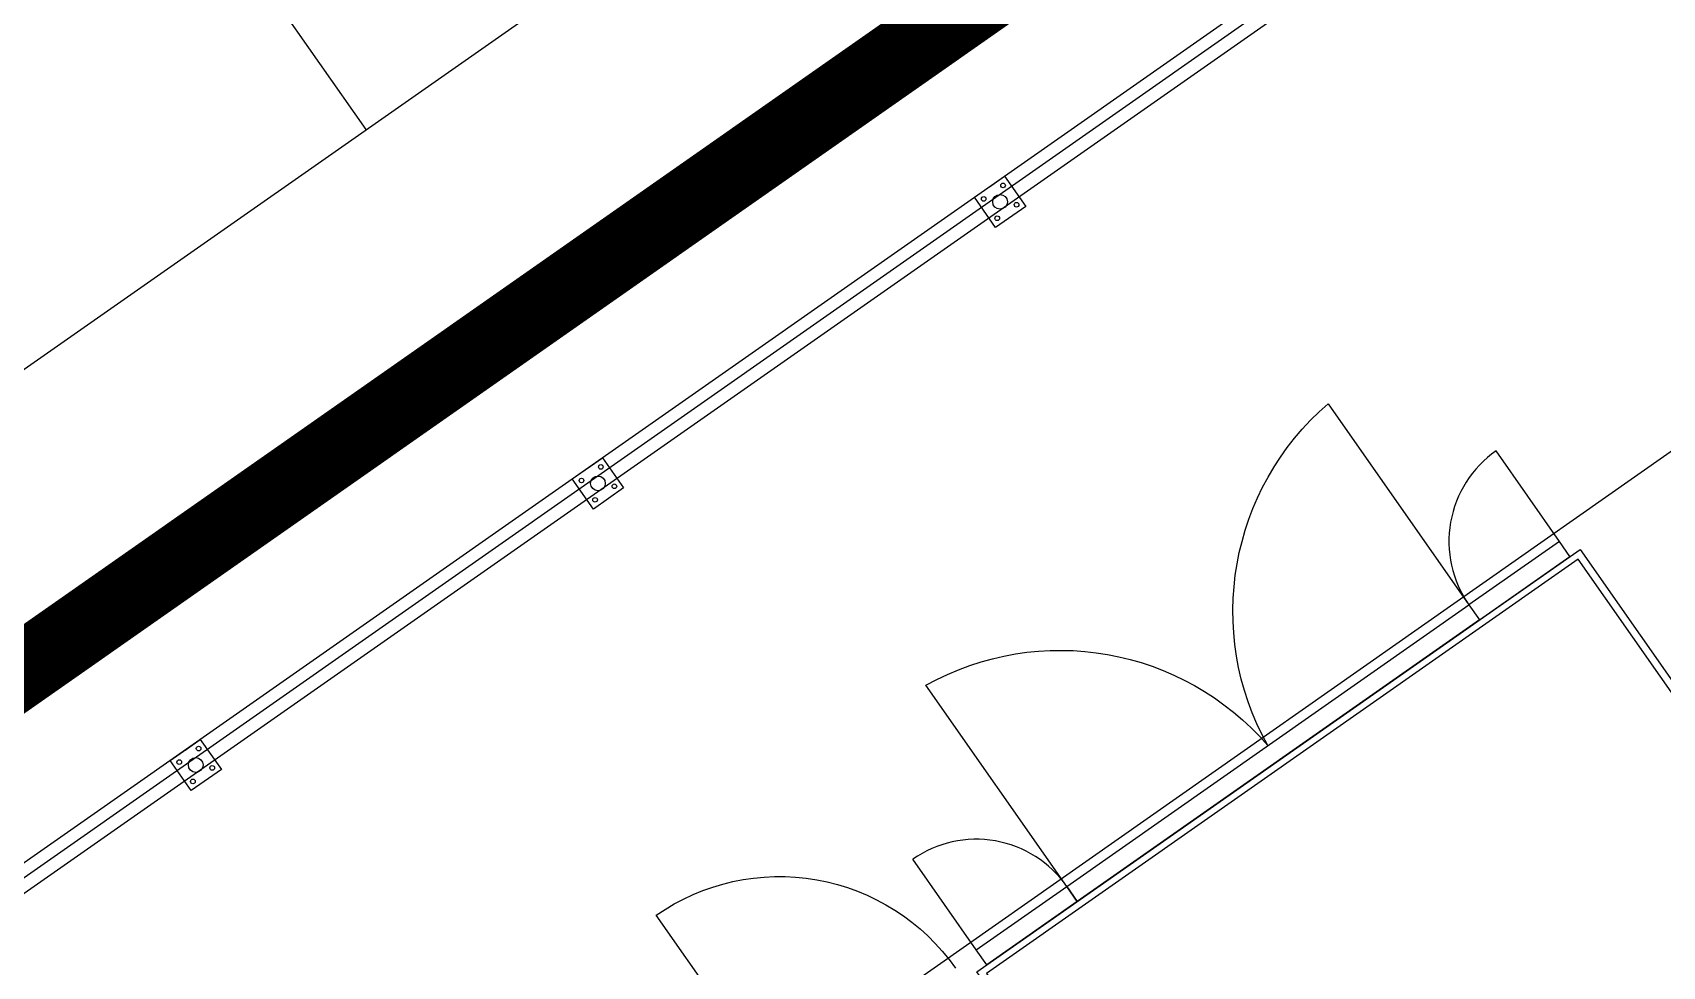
# Model space of a CAD drawing. Header units: millimetres. Extents: x 152904052 to 153933663, y 538271515 to 539240469.
# Drawn here: x 153338566 to 153345205, y 538940983 to 538944787 of the extents above; entities that cross this region are included whole.
import ezdxf

# ---------------------------------------------------------------- set-up
doc = ezdxf.new("R2010")
doc.units = ezdxf.units.MM
for name, color, linetype in [('FENC', 7, 'Continuous'), ('POWR', 5, 'Continuous'), ('SCHM', 9, 'Continuous')]:
    doc.layers.add(name, color=color, linetype=linetype)

msp = doc.modelspace()

# ---------------------------------------------------------------- linework, layer by layer
at = {"layer": 'FENC'}
for p, q in [((153350654.2, 538949893.6), (153326364, 538932885.5)), ((153350622.1, 538949810.2), (153326454.9, 538932888)), ((153342463.4, 538944158.4), (153342525.5, 538944201.9)), ((153342525.5, 538944201.9), (153342611.5, 538944079)), ((153340825.1, 538943011.2), (153340887.2, 538943054.7)), ((153340887.2, 538943054.7), (153340973.2, 538942931.8)), ((153339186.8, 538941864.1), (153339248.9, 538941907.6)), ((153339248.9, 538941907.6), (153339334.9, 538941784.7))]:
    msp.add_line(p, q, dxfattribs=at)
for points in [[(153342611.5, 538944079), (153342488.7, 538943993), (153342402.6, 538944115.8), (153342525.5, 538944201.9)], [(153340973.2, 538942931.8), (153340850.4, 538942845.8), (153340764.3, 538942968.7), (153340887.2, 538943054.7)], [(153339334.9, 538941784.7), (153339212.1, 538941698.7), (153339126, 538941821.5), (153339248.9, 538941907.6)]]:
    msp.add_lwpolyline(points, close=True, dxfattribs=at)
for centre, radius in [((153342518.9, 538944164.4), 9.49), ((153342440.1, 538944109.2), 9.49), ((153342507.1, 538944097.4), 30), ((153342507.1, 538944097.4), 30), ((153342574.1, 538944085.6), 9.49), ((153342495.3, 538944030.4), 9.49), ((153340880.6, 538943017.3), 9.49), ((153340801.8, 538942962.1), 9.49), ((153340868.8, 538942950.3), 30), ((153340868.8, 538942950.3), 30), ((153340857, 538942883.3), 9.49), ((153340935.8, 538942938.4), 9.49), ((153339230.5, 538941803.1), 30), ((153339230.5, 538941803.1), 30), ((153339242.3, 538941870.1), 9.49), ((153339163.5, 538941814.9), 9.49), ((153339297.5, 538941791.3), 9.49), ((153339218.7, 538941736.1), 9.49)]:
    msp.add_circle(centre, radius, dxfattribs=at)
at = {"layer": 'POWR', "color": 7}
for points in [[(153330841.6, 538928976.8), (153328958.8, 538931665.8), (153359501.3, 538953081.9), (153361398.2, 538950372.8), (153330841.6, 538928976.8)], [(153344785.4, 538942714), (153344527.3, 538943082.6)], [(153342409.8, 538941050.6), (153342151.7, 538941419.3)]]:
    msp.add_lwpolyline(points, dxfattribs=at)
for points in [[(153342778.5, 538941308.7), (153342204.9, 538942127.9, -0.356268), (153343597.6, 538941882.3, -0.356268), (153343843.2, 538943275), (153344416.8, 538942455.9)], [(153341608.1, 538940474), (153341106.2, 538941190.7, -0.414214), (153342324.8, 538940975.8)]]:
    msp.add_lwpolyline(points, format="xyb", dxfattribs=at)
for points in [[(153344785.4, 538942714), (153344416.8, 538942455.9), (153344459.8, 538942394.5), (153344828.4, 538942652.6)], [(153344132.6, 538938503), (153342411.9, 538940960.5), (153344869.4, 538942681.3), (153346590.1, 538940223.8)], [(153342451.6, 538940953.5), (153344139.6, 538938542.7), (153346550.4, 538940230.8), (153344862.4, 538942641.6)], [(153342778.5, 538941308.7), (153344416.8, 538942455.9), (153344459.8, 538942394.5), (153342821.5, 538941247.3)], [(153342409.8, 538941050.6), (153342778.5, 538941308.7), (153342821.5, 538941247.3), (153342452.9, 538940989.2)]]:
    msp.add_lwpolyline(points, close=True, dxfattribs=at)
for centre, start, end in [((153344785.4, 538942714), 124.99999, 215.00001), ((153342409.8, 538941050.6), 34.99999, 125.00001)]:
    msp.add_arc(centre, 450, start, end, dxfattribs=at)
at = {"layer": 'SCHM'}
msp.add_line((153339924.7, 538944391.7), (153339000.5, 538945711.7), dxfattribs=at)
msp.add_lwpolyline([(153309206.5, 538922882.6), (153362041.8, 538959878.3), (153517431.3, 538737959.2), (153500636.4, 538637005.7), (153497846.8, 538615992.3), (153507779.6, 538601806.8), (153445728.8, 538558358.4)], dxfattribs=at)
at = {"layer": 'SCHM', "const_width": 300}
msp.add_lwpolyline([(153077550.5, 538759454.5), (153361796.3, 538958485.6), (153516377.8, 538737720.2)], dxfattribs=at)
at = {"layer": 'SCHM', "ltscale": 0.0008}
msp.add_lwpolyline([(153366376.8, 538951072.2), (153361816.9, 538957584.4), (153228090.6, 538863948.3, 0.834855), (153228502, 538863054.5, -0.109729), (153240180.9, 538863442.7, 0.201726), (153241696.6, 538863770.2), (153243176.3, 538864806.3), (153240193.7, 538869065.9), (153321798, 538926205.8)], format="xyb", dxfattribs=at)

doc.saveas('drawing.dxf')
